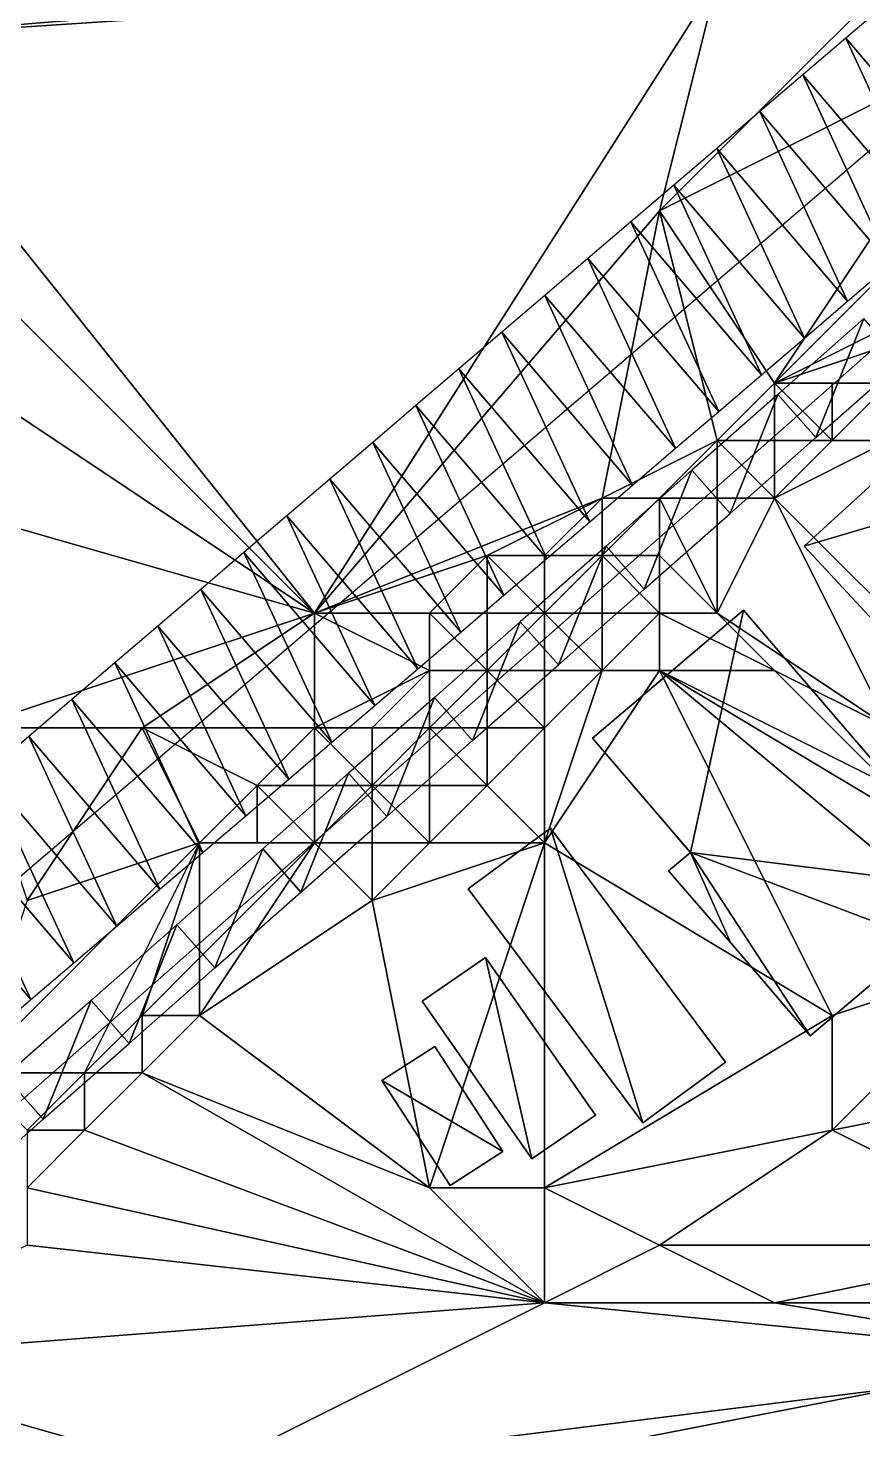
# Model space of a CAD drawing. Header units: metres. Extents: x -1103 to 901, y -902 to 905.
# Drawn here: x 104.03 to 133.08, y 457.61 to 506.36 of the extents above; entities that cross this region are included whole.
import ezdxf

# ---------------------------------------------------------------- set-up
doc = ezdxf.new("R2010")
doc.units = ezdxf.units.M
for name, color, linetype in [('OSM_BUILDING_FOOTPRINTS', 7, 'CONTINUOUS'), ('OSM_BUILDING_ROOFS', 1, 'CONTINUOUS'), ('OSM_BUILDING_WALLS', 8, 'CONTINUOUS'), ('OSM_ROAD_AXES', 2, 'CONTINUOUS'), ('OSM_ROAD_SURFACE', 9, 'CONTINUOUS'), ('OSM_TERRAIN', 3, 'CONTINUOUS'), ('OSM_WATER_SURFACE', 5, 'CONTINUOUS'), ('OSM_WATERWAYS', 5, 'CONTINUOUS')]:
    doc.layers.add(name, color=color, linetype=linetype)

msp = doc.modelspace()

# ---------------------------------------------------------------- linework, layer by layer
at = {"layer": 'OSM_BUILDING_FOOTPRINTS'}
for points in [[(141.798, 498.163, 10.789), (146.64, 492.943, 10.789), (135.874, 483.101, 10.789), (131.032, 488.332, 10.789), (141.798, 498.163, 10.789)], [(126.887, 477.881, 9.116), (126.754, 478.036, 9.116), (126.367, 478.489, 9.116), (123.67, 481.641, 9.116), (128.921, 486.098, 9.116), (137.255, 476.388, 9.116), (135.177, 474.619, 9.116), (131.242, 471.29, 9.116), (128.467, 474.53, 9.116), (126.312, 477.029, 9.116), (127.075, 477.671, 9.116), (126.887, 477.881, 9.116)], [(119.337, 476.399, 8.413), (122.211, 478.511, 8.413), (128.291, 470.372, 8.413), (125.417, 468.26, 8.413), (119.337, 476.399, 8.413)], [(117.745, 472.495, 8.2), (119.945, 474.01, 8.2), (123.77, 468.525, 8.2), (121.559, 467.01, 8.2), (117.745, 472.495, 8.2)], [(118.187, 470.914, 7.932), (120.553, 467.264, 7.932), (118.718, 466.081, 7.932), (116.341, 469.731, 7.932), (118.187, 470.914, 7.932)], [(151.581, 462.398, 5.819), (158.114, 429.266, 5.819), (124.223, 422.663, 5.819), (125.494, 416.227, 5.819), (103.762, 412.003, 5.819), (95.958, 451.572, 5.819), (151.581, 462.398, 5.819)]]:
    msp.add_polyline3d(points, close=True, dxfattribs=at)
at = {"layer": 'OSM_BUILDING_ROOFS'}
for points in [[(146.64, 492.943, 20.789), (141.798, 498.163, 20.789), (131.032, 488.332, 20.789)], [(146.64, 492.943, 20.789), (131.032, 488.332, 20.789), (135.874, 483.101, 20.789)], [(127.075, 477.671, 14.316), (128.921, 486.098, 14.316), (123.67, 481.641, 14.316)], [(127.075, 477.671, 14.316), (137.255, 476.388, 14.316), (128.921, 486.098, 14.316)], [(127.075, 477.671, 14.316), (123.67, 481.641, 14.316), (126.367, 478.489, 14.316)], [(122.211, 478.511, 18.413), (119.337, 476.399, 18.413), (125.417, 468.26, 18.413)], [(122.211, 478.511, 18.413), (125.417, 468.26, 18.413), (128.291, 470.372, 18.413)], [(127.075, 477.671, 14.316), (126.367, 478.489, 14.316), (126.754, 478.036, 14.316)], [(126.754, 478.036, 14.316), (126.887, 477.881, 14.316), (127.075, 477.671, 14.316)], [(127.075, 477.671, 14.316), (126.312, 477.029, 14.316), (128.467, 474.53, 14.316)], [(127.075, 477.671, 14.316), (128.467, 474.53, 14.316), (131.242, 471.29, 14.316)], [(127.075, 477.671, 14.316), (131.242, 471.29, 14.316), (135.177, 474.619, 14.316)], [(127.075, 477.671, 14.316), (135.177, 474.619, 14.316), (137.255, 476.388, 14.316)], [(119.945, 474.01, 18.2), (117.745, 472.495, 18.2), (121.559, 467.01, 18.2)], [(119.945, 474.01, 18.2), (121.559, 467.01, 18.2), (123.77, 468.525, 18.2)], [(120.553, 467.264, 17.932), (118.187, 470.914, 17.932), (116.341, 469.731, 17.932)], [(120.553, 467.264, 17.932), (116.341, 469.731, 17.932), (118.718, 466.081, 17.932)], [(158.114, 429.266, 15.819), (151.581, 462.398, 15.819), (95.958, 451.572, 15.819)]]:
    msp.add_3dface(points, dxfattribs=at)
at = {"layer": 'OSM_BUILDING_WALLS'}
for points in [[(141.798, 498.163, 10.789), (131.032, 488.332, 10.789), (131.032, 488.332, 20.789)], [(141.798, 498.163, 10.789), (131.032, 488.332, 20.789), (141.798, 498.163, 20.789)], [(131.032, 488.332, 10.789), (135.874, 483.101, 10.789), (135.874, 483.101, 20.789)], [(131.032, 488.332, 10.789), (135.874, 483.101, 20.789), (131.032, 488.332, 20.789)], [(128.921, 486.098, 9.116), (123.67, 481.641, 9.116), (123.67, 481.641, 14.316)], [(128.921, 486.098, 9.116), (123.67, 481.641, 14.316), (128.921, 486.098, 14.316)], [(137.255, 476.388, 9.116), (128.921, 486.098, 9.116), (128.921, 486.098, 14.316)], [(137.255, 476.388, 9.116), (128.921, 486.098, 14.316), (137.255, 476.388, 14.316)], [(123.67, 481.641, 9.116), (126.367, 478.489, 9.116), (126.367, 478.489, 14.316)], [(123.67, 481.641, 9.116), (126.367, 478.489, 14.316), (123.67, 481.641, 14.316)], [(122.211, 478.511, 8.413), (119.337, 476.399, 8.413), (119.337, 476.399, 18.413)], [(122.211, 478.511, 8.413), (119.337, 476.399, 18.413), (122.211, 478.511, 18.413)], [(128.291, 470.372, 8.413), (122.211, 478.511, 8.413), (122.211, 478.511, 18.413)], [(128.291, 470.372, 8.413), (122.211, 478.511, 18.413), (128.291, 470.372, 18.413)], [(126.367, 478.489, 9.116), (126.754, 478.036, 9.116), (126.754, 478.036, 14.316)], [(126.367, 478.489, 9.116), (126.754, 478.036, 14.316), (126.367, 478.489, 14.316)], [(126.754, 478.036, 9.116), (126.887, 477.881, 9.116), (126.887, 477.881, 14.316)], [(126.754, 478.036, 9.116), (126.887, 477.881, 14.316), (126.754, 478.036, 14.316)], [(126.887, 477.881, 9.116), (127.075, 477.671, 9.116), (127.075, 477.671, 14.316)], [(126.887, 477.881, 9.116), (127.075, 477.671, 14.316), (126.887, 477.881, 14.316)], [(127.075, 477.671, 9.116), (126.312, 477.029, 9.116), (126.312, 477.029, 14.316)], [(127.075, 477.671, 9.116), (126.312, 477.029, 14.316), (127.075, 477.671, 14.316)], [(126.312, 477.029, 9.116), (128.467, 474.53, 9.116), (128.467, 474.53, 14.316)], [(126.312, 477.029, 9.116), (128.467, 474.53, 14.316), (126.312, 477.029, 14.316)], [(119.337, 476.399, 8.413), (125.417, 468.26, 8.413), (125.417, 468.26, 18.413)], [(119.337, 476.399, 8.413), (125.417, 468.26, 18.413), (119.337, 476.399, 18.413)], [(128.467, 474.53, 9.116), (131.242, 471.29, 9.116), (131.242, 471.29, 14.316)], [(128.467, 474.53, 9.116), (131.242, 471.29, 14.316), (128.467, 474.53, 14.316)], [(131.242, 471.29, 9.116), (135.177, 474.619, 9.116), (135.177, 474.619, 14.316)], [(131.242, 471.29, 9.116), (135.177, 474.619, 14.316), (131.242, 471.29, 14.316)], [(119.945, 474.01, 8.2), (117.745, 472.495, 8.2), (117.745, 472.495, 18.2)], [(119.945, 474.01, 8.2), (117.745, 472.495, 18.2), (119.945, 474.01, 18.2)], [(123.77, 468.525, 8.2), (119.945, 474.01, 8.2), (119.945, 474.01, 18.2)], [(123.77, 468.525, 8.2), (119.945, 474.01, 18.2), (123.77, 468.525, 18.2)], [(117.745, 472.495, 8.2), (121.559, 467.01, 8.2), (121.559, 467.01, 18.2)], [(117.745, 472.495, 8.2), (121.559, 467.01, 18.2), (117.745, 472.495, 18.2)], [(118.187, 470.914, 7.932), (116.341, 469.731, 7.932), (116.341, 469.731, 17.932)], [(118.187, 470.914, 7.932), (116.341, 469.731, 17.932), (118.187, 470.914, 17.932)], [(120.553, 467.264, 7.932), (118.187, 470.914, 7.932), (118.187, 470.914, 17.932)], [(120.553, 467.264, 7.932), (118.187, 470.914, 17.932), (120.553, 467.264, 17.932)], [(125.417, 468.26, 8.413), (128.291, 470.372, 8.413), (128.291, 470.372, 18.413)], [(125.417, 468.26, 8.413), (128.291, 470.372, 18.413), (125.417, 468.26, 18.413)], [(116.341, 469.731, 7.932), (118.718, 466.081, 7.932), (118.718, 466.081, 17.932)], [(116.341, 469.731, 7.932), (118.718, 466.081, 17.932), (116.341, 469.731, 17.932)], [(121.559, 467.01, 8.2), (123.77, 468.525, 8.2), (123.77, 468.525, 18.2)], [(121.559, 467.01, 8.2), (123.77, 468.525, 18.2), (121.559, 467.01, 18.2)], [(118.718, 466.081, 7.932), (120.553, 467.264, 7.932), (120.553, 467.264, 17.932)], [(118.718, 466.081, 7.932), (120.553, 467.264, 17.932), (118.718, 466.081, 17.932)], [(151.581, 462.398, 5.819), (95.958, 451.572, 5.819), (95.958, 451.572, 15.819)], [(151.581, 462.398, 5.819), (95.958, 451.572, 15.819), (151.581, 462.398, 15.819)]]:
    msp.add_3dface(points, dxfattribs=at)
at = {"layer": 'OSM_ROAD_AXES'}
msp.add_polyline3d([(-77.255, 318.222, 13.765), (-17.587, 370.653, 14.891), (41.507, 423.969, 9.215), (64.886, 443.101, 7.999), (86.894, 462.421, 8.395), (179.625, 541.713, 13.917)], dxfattribs=at)
at = {"layer": 'OSM_ROAD_SURFACE'}
for points in [[(137.03, 500.686, 14.133), (133.976, 507.285, 14.426), (132.48, 506.006, 14.258)], [(135.534, 499.407, 14.009), (132.48, 506.006, 14.258), (130.985, 504.727, 14.089)], [(135.534, 499.407, 14.009), (137.03, 500.686, 14.133), (132.48, 506.006, 14.258)], [(134.038, 498.128, 13.856), (130.985, 504.727, 14.089), (129.489, 503.448, 13.92)], [(134.038, 498.128, 13.856), (135.534, 499.407, 14.009), (130.985, 504.727, 14.089)], [(132.543, 496.849, 13.661), (129.489, 503.448, 13.92), (127.993, 502.169, 13.76)], [(132.543, 496.849, 13.661), (134.038, 498.128, 13.856), (129.489, 503.448, 13.92)], [(131.047, 495.57, 13.466), (127.993, 502.169, 13.76), (126.498, 500.89, 13.603)], [(131.047, 495.57, 13.466), (132.543, 496.849, 13.661), (127.993, 502.169, 13.76)], [(129.551, 494.291, 13.312), (126.498, 500.89, 13.603), (125.002, 499.611, 13.472)], [(129.551, 494.291, 13.312), (131.047, 495.57, 13.466), (126.498, 500.89, 13.603)], [(128.056, 493.012, 13.089), (125.002, 499.611, 13.472), (123.507, 498.333, 13.349)], [(128.056, 493.012, 13.089), (129.551, 494.291, 13.312), (125.002, 499.611, 13.472)], [(126.56, 491.733, 13.005), (123.507, 498.333, 13.349), (122.011, 497.054, 13.226)], [(126.56, 491.733, 13.005), (128.056, 493.012, 13.089), (123.507, 498.333, 13.349)], [(125.064, 490.454, 12.929), (122.011, 497.054, 13.226), (120.515, 495.775, 13.104)], [(125.064, 490.454, 12.929), (126.56, 491.733, 13.005), (122.011, 497.054, 13.226)], [(123.569, 489.176, 12.786), (120.515, 495.775, 13.104), (119.02, 494.496, 12.96)], [(123.569, 489.176, 12.786), (125.064, 490.454, 12.929), (120.515, 495.775, 13.104)], [(122.073, 487.897, 12.734), (119.02, 494.496, 12.96), (117.524, 493.217, 12.802)], [(122.073, 487.897, 12.734), (123.569, 489.176, 12.786), (119.02, 494.496, 12.96)], [(120.577, 486.618, 12.372), (117.524, 493.217, 12.802), (116.028, 491.938, 12.643)], [(120.577, 486.618, 12.372), (122.073, 487.897, 12.734), (117.524, 493.217, 12.802)], [(119.082, 485.339, 12.135), (116.028, 491.938, 12.643), (114.533, 490.659, 12.484)], [(119.082, 485.339, 12.135), (120.577, 486.618, 12.372), (116.028, 491.938, 12.643)], [(117.586, 484.06, 12.229), (114.533, 490.659, 12.484), (113.037, 489.38, 12.325)], [(117.586, 484.06, 12.229), (119.082, 485.339, 12.135), (114.533, 490.659, 12.484)], [(116.09, 482.781, 11.971), (113.037, 489.38, 12.325), (111.541, 488.101, 12.168)], [(116.09, 482.781, 11.971), (117.586, 484.06, 12.229), (113.037, 489.38, 12.325)], [(114.595, 481.502, 11.467), (111.541, 488.101, 12.168), (110.046, 486.822, 11.938)], [(114.595, 481.502, 11.467), (116.09, 482.781, 11.971), (111.541, 488.101, 12.168)], [(113.099, 480.223, 11.473), (110.046, 486.822, 11.938), (108.55, 485.543, 11.684)], [(113.099, 480.223, 11.473), (114.595, 481.502, 11.467), (110.046, 486.822, 11.938)], [(111.604, 478.944, 11.222), (108.55, 485.543, 11.684), (107.054, 484.264, 11.43)], [(111.604, 478.944, 11.222), (113.099, 480.223, 11.473), (108.55, 485.543, 11.684)], [(110.108, 477.665, 10.993), (107.054, 484.264, 11.43), (105.559, 482.986, 11.157)], [(110.108, 477.665, 10.993), (111.604, 478.944, 11.222), (107.054, 484.264, 11.43)], [(108.612, 476.386, 10.773), (105.559, 482.986, 11.157), (104.063, 481.707, 10.866)], [(108.612, 476.386, 10.773), (110.108, 477.665, 10.993), (105.559, 482.986, 11.157)], [(107.117, 475.108, 10.567), (104.063, 481.707, 10.866), (102.567, 480.428, 10.692)], [(107.117, 475.108, 10.567), (108.612, 476.386, 10.773), (104.063, 481.707, 10.866)], [(105.621, 473.829, 10.274), (102.567, 480.428, 10.692), (101.072, 479.149, 10.347)], [(105.621, 473.829, 10.274), (107.117, 475.108, 10.567), (102.567, 480.428, 10.692)], [(104.125, 472.55, 9.976), (101.072, 479.149, 10.347), (99.576, 477.87, 9.998)], [(104.125, 472.55, 9.976), (105.621, 473.829, 10.274), (101.072, 479.149, 10.347)], [(102.63, 471.271, 9.678), (104.125, 472.55, 9.976), (99.576, 477.87, 9.998)]]:
    msp.add_3dface(points, dxfattribs=at)
at = {"layer": 'OSM_TERRAIN'}
for points in [[(126, 500, 13.43), (138, 506, 14.359), (138, 512, 14.958)], [(126, 500, 13.43), (138, 512, 14.958), (128, 508, 14.597)], [(98, 506, 14.392), (122, 510, 15.626), (104, 510, 15.233)], [(98, 506, 14.392), (122, 508, 14.996), (122, 510, 15.626)], [(114, 486, 11.848), (128, 508, 14.597), (98, 506, 14.392)], [(128, 508, 14.597), (122, 508, 14.996), (98, 506, 14.392)], [(114, 486, 11.848), (126, 500, 13.43), (128, 508, 14.597)], [(114, 486, 11.848), (98, 506, 14.392), (102, 498, 13.438)], [(126, 500, 13.43), (130, 494, 13.274), (138, 506, 14.359)], [(130, 494, 13.274), (138, 502, 14.327), (138, 506, 14.359)], [(138, 498, 12.973), (138, 502, 14.327), (130, 494, 13.274)], [(114, 486, 11.848), (124, 490, 12.885), (126, 500, 13.43)], [(124, 490, 12.885), (128, 492, 12.954), (126, 500, 13.43)], [(128, 492, 12.954), (130, 494, 13.274), (126, 500, 13.43)], [(102, 494, 12.811), (114, 486, 11.848), (102, 498, 13.438)], [(136, 496, 12.675), (138, 498, 12.973), (130, 494, 13.274)], [(134, 494, 12.589), (136, 496, 12.675), (130, 494, 13.274)], [(114, 486, 11.848), (102, 494, 12.811), (100, 490, 12.175)], [(128, 492, 12.954), (130, 492, 12.415), (130, 494, 13.274)], [(130, 492, 12.415), (132, 492, 12.564), (130, 494, 13.274)], [(132, 492, 12.564), (132, 494, 12.738), (130, 494, 13.274)], [(132, 494, 12.738), (134, 494, 12.589), (130, 494, 13.274)], [(132, 492, 12.564), (134, 492, 13.304), (134, 494, 12.589)], [(132, 492, 12.564), (134, 494, 12.589), (132, 494, 12.738)], [(124, 490, 12.885), (126, 490, 12.601), (128, 492, 12.954)], [(126, 490, 12.601), (128, 490, 12.091), (128, 492, 12.954)], [(128, 490, 12.091), (130, 490, 12.6), (128, 492, 12.954)], [(130, 490, 12.6), (130, 492, 12.415), (128, 492, 12.954)], [(136, 484, 13.37), (134, 492, 13.304), (130, 490, 12.6)], [(130, 490, 12.6), (134, 492, 13.304), (132, 492, 12.564)], [(130, 490, 12.6), (132, 492, 12.564), (130, 492, 12.415)], [(102, 482, 10.87), (114, 486, 11.848), (100, 490, 12.175)], [(120, 488, 12.431), (124, 490, 12.885), (114, 486, 11.848)], [(120, 488, 12.431), (122, 488, 12.742), (124, 490, 12.885)], [(122, 488, 12.742), (124, 488, 12.286), (124, 490, 12.885)], [(124, 488, 12.286), (126, 488, 11.758), (126, 490, 12.601)], [(124, 488, 12.286), (126, 490, 12.601), (124, 490, 12.885)], [(126, 488, 11.758), (128, 486, 11.49), (126, 490, 12.601)], [(128, 486, 11.49), (128, 490, 12.091), (126, 490, 12.601)], [(134, 482, 11.738), (130, 490, 12.6), (128, 486, 11.49)], [(128, 486, 11.49), (130, 490, 12.6), (128, 490, 12.091)], [(134, 482, 11.738), (136, 484, 13.37), (130, 490, 12.6)], [(118, 486, 12.255), (120, 488, 12.431), (114, 486, 11.848)], [(118, 486, 12.255), (120, 486, 12.514), (120, 488, 12.431)], [(120, 486, 12.514), (122, 486, 11.937), (120, 488, 12.431)], [(122, 486, 11.937), (122, 488, 12.742), (120, 488, 12.431)], [(122, 486, 11.937), (124, 486, 11.41), (124, 488, 12.286)], [(122, 486, 11.937), (124, 488, 12.286), (122, 488, 12.742)], [(124, 486, 11.41), (126, 486, 11.765), (124, 488, 12.286)], [(126, 486, 11.765), (126, 488, 11.758), (124, 488, 12.286)], [(126, 486, 11.765), (128, 486, 11.49), (126, 488, 11.758)], [(108, 482, 10.836), (114, 486, 11.848), (102, 482, 10.87)], [(108, 482, 10.836), (114, 482, 11.616), (114, 486, 11.848)], [(114, 482, 11.616), (118, 484, 12.227), (114, 486, 11.848)], [(118, 484, 12.227), (118, 486, 12.255), (114, 486, 11.848)], [(118, 484, 12.227), (120, 484, 11.576), (118, 486, 12.255)], [(120, 484, 11.576), (120, 486, 12.514), (118, 486, 12.255)], [(120, 484, 11.576), (122, 484, 11.091), (122, 486, 11.937)], [(120, 484, 11.576), (122, 486, 11.937), (120, 486, 12.514)], [(122, 484, 11.091), (124, 484, 11.631), (122, 486, 11.937)], [(124, 484, 11.631), (124, 486, 11.41), (122, 486, 11.937)], [(124, 484, 11.631), (126, 484, 11.416), (126, 486, 11.765)], [(124, 484, 11.631), (126, 486, 11.765), (124, 486, 11.41)], [(126, 484, 11.416), (130, 484, 11.367), (126, 486, 11.765)], [(130, 484, 11.367), (128, 486, 11.49), (126, 486, 11.765)], [(130, 484, 11.367), (134, 482, 11.738), (128, 486, 11.49)], [(114, 482, 11.616), (116, 482, 11.868), (118, 484, 12.227)], [(116, 482, 11.868), (118, 482, 11.241), (118, 484, 12.227)], [(118, 482, 11.241), (120, 482, 10.732), (120, 484, 11.576)], [(118, 482, 11.241), (120, 484, 11.576), (118, 484, 12.227)], [(120, 482, 10.732), (122, 482, 11.452), (120, 484, 11.576)], [(122, 482, 11.452), (122, 484, 11.091), (120, 484, 11.576)], [(122, 478, 10.787), (132, 472, 11.367), (126, 484, 11.416)], [(122, 478, 10.787), (124, 484, 11.631), (122, 482, 11.452)], [(122, 478, 10.787), (126, 484, 11.416), (124, 484, 11.631)], [(122, 482, 11.452), (124, 484, 11.631), (122, 484, 11.091)], [(132, 472, 11.367), (138, 474, 11.333), (126, 484, 11.416)], [(138, 474, 11.333), (136, 478, 11.499), (126, 484, 11.416)], [(126, 484, 11.416), (136, 478, 11.499), (134, 480, 11.367)], [(126, 484, 11.416), (134, 480, 11.367), (130, 484, 11.367)], [(134, 480, 11.367), (134, 482, 11.738), (130, 484, 11.367)], [(104, 476, 10.003), (108, 482, 10.836), (102, 482, 10.87)], [(104, 476, 10.003), (110, 478, 11.107), (108, 482, 10.836)], [(110, 478, 11.107), (112, 480, 11.368), (108, 482, 10.836)], [(112, 480, 11.368), (114, 482, 11.616), (108, 482, 10.836)], [(112, 480, 11.368), (114, 480, 11.429), (114, 482, 11.616)], [(114, 480, 11.429), (116, 480, 10.769), (114, 482, 11.616)], [(116, 480, 10.769), (116, 482, 11.868), (114, 482, 11.616)], [(116, 480, 10.769), (118, 480, 10.61), (118, 482, 11.241)], [(116, 480, 10.769), (118, 482, 11.241), (116, 482, 11.868)], [(118, 480, 10.61), (120, 480, 11.233), (118, 482, 11.241)], [(120, 480, 11.233), (120, 482, 10.732), (118, 482, 11.241)], [(120, 480, 11.233), (122, 478, 10.787), (122, 482, 11.452)], [(120, 480, 11.233), (122, 482, 11.452), (120, 482, 10.732)], [(110, 478, 11.107), (112, 478, 10.931), (112, 480, 11.368)], [(112, 478, 10.931), (114, 478, 10.32), (112, 480, 11.368)], [(114, 478, 10.32), (114, 480, 11.429), (112, 480, 11.368)], [(114, 478, 10.32), (116, 478, 10.467), (116, 480, 10.769)], [(114, 478, 10.32), (116, 480, 10.769), (114, 480, 11.429)], [(116, 478, 10.467), (118, 478, 10.991), (116, 480, 10.769)], [(118, 478, 10.991), (118, 480, 10.61), (116, 480, 10.769)], [(118, 478, 10.991), (122, 478, 10.787), (120, 480, 11.233)], [(118, 478, 10.991), (120, 480, 11.233), (118, 480, 10.61)], [(102, 470, 9.482), (106, 470, 8.482), (110, 478, 11.107)], [(102, 470, 9.482), (110, 478, 11.107), (104, 476, 10.003)], [(106, 470, 8.482), (108, 472, 8.883), (110, 478, 11.107)], [(108, 472, 8.883), (110, 474, 9.397), (110, 478, 11.107)], [(110, 474, 9.397), (110, 472, 9.816), (114, 478, 10.32)], [(110, 474, 9.397), (114, 478, 10.32), (110, 478, 11.107)], [(110, 472, 9.816), (116, 476, 10.795), (114, 478, 10.32)], [(114, 478, 10.32), (112, 478, 10.931), (110, 478, 11.107)], [(116, 476, 10.795), (116, 478, 10.467), (114, 478, 10.32)], [(118, 466, 9.849), (122, 478, 10.787), (116, 476, 10.795)], [(116, 476, 10.795), (122, 478, 10.787), (118, 478, 10.991)], [(116, 476, 10.795), (118, 478, 10.991), (116, 478, 10.467)], [(118, 466, 9.849), (122, 466, 10.138), (122, 478, 10.787)], [(122, 466, 10.138), (132, 472, 11.367), (122, 478, 10.787)], [(110, 472, 9.816), (118, 466, 9.849), (116, 476, 10.795)], [(108, 472, 8.883), (110, 472, 9.816), (110, 474, 9.397)], [(132, 468, 10.449), (138, 474, 11.333), (132, 472, 11.367)], [(132, 468, 10.449), (142, 470, 11.111), (138, 474, 11.333)], [(106, 470, 8.482), (108, 470, 9.49), (108, 472, 8.883)], [(108, 470, 9.49), (110, 472, 9.816), (108, 472, 8.883)], [(108, 470, 9.49), (118, 466, 9.849), (110, 472, 9.816)], [(122, 466, 10.138), (132, 468, 10.449), (132, 472, 11.367)], [(104, 468, 8.129), (106, 470, 8.482), (102, 470, 9.482)], [(104, 468, 8.129), (106, 468, 9.068), (106, 470, 8.482)], [(122, 462, 9.092), (108, 470, 9.49), (106, 468, 9.068)], [(106, 468, 9.068), (108, 470, 9.49), (106, 470, 8.482)], [(122, 462, 9.092), (118, 466, 9.849), (108, 470, 9.49)], [(140, 464, 10.142), (142, 470, 11.111), (132, 468, 10.449)], [(122, 462, 9.092), (106, 468, 9.068), (104, 466, 8.677)], [(104, 466, 8.677), (106, 468, 9.068), (104, 468, 8.129)], [(126, 464, 9.529), (132, 468, 10.449), (122, 466, 10.138)], [(126, 464, 9.529), (140, 464, 10.142), (132, 468, 10.449)], [(104, 464, 8.393), (122, 462, 9.092), (104, 466, 8.677)], [(122, 462, 9.092), (122, 466, 10.138), (118, 466, 9.849)], [(122, 462, 9.092), (126, 464, 9.529), (122, 466, 10.138)], [(96, 460, 7.441), (122, 462, 9.092), (104, 464, 8.393)], [(122, 462, 9.092), (130, 462, 9.413), (126, 464, 9.529)], [(130, 462, 9.413), (140, 464, 10.142), (126, 464, 9.529)], [(130, 462, 9.413), (140, 462, 8.942), (140, 464, 10.142)], [(110, 456, 7.942), (122, 462, 9.092), (96, 460, 7.441)], [(110, 456, 7.942), (142, 460, 8.024), (122, 462, 9.092)], [(122, 462, 9.092), (142, 460, 8.024), (130, 462, 9.413)], [(142, 460, 8.024), (140, 462, 8.942), (130, 462, 9.413)], [(94, 454, 7.292), (110, 456, 7.942), (96, 460, 7.441)], [(158, 430, 8.035), (142, 460, 8.024), (110, 456, 7.942)]]:
    msp.add_3dface(points, dxfattribs=at)
at = {"layer": 'OSM_WATER_SURFACE'}
for points in [[(133.108, 496.243, 13.44), (130.114, 493.601, 13.162), (131.438, 492.102, 12.864)], [(133.108, 496.243, 13.44), (131.438, 492.102, 12.864), (134.417, 494.731, 13.199)], [(130.114, 493.601, 13.162), (127.128, 490.966, 12.78), (128.452, 489.466, 12.537)], [(130.114, 493.601, 13.162), (128.452, 489.466, 12.537), (131.438, 492.102, 12.864)], [(127.128, 490.966, 12.78), (124.142, 488.33, 12.415), (125.465, 486.831, 12.205)], [(127.128, 490.966, 12.78), (125.465, 486.831, 12.205), (128.452, 489.466, 12.537)], [(124.142, 488.33, 12.415), (121.156, 485.695, 12.088), (122.479, 484.195, 11.848)], [(124.142, 488.33, 12.415), (122.479, 484.195, 11.848), (125.465, 486.831, 12.205)], [(121.156, 485.695, 12.088), (118.169, 483.06, 11.758), (119.493, 481.56, 11.461)], [(121.156, 485.695, 12.088), (119.493, 481.56, 11.461), (122.479, 484.195, 11.848)], [(118.169, 483.06, 11.758), (115.183, 480.424, 11.128), (116.507, 478.925, 11.032)], [(118.169, 483.06, 11.758), (116.507, 478.925, 11.032), (119.493, 481.56, 11.461)], [(115.183, 480.424, 11.128), (112.197, 477.789, 10.634), (113.52, 476.289, 10.561)], [(115.183, 480.424, 11.128), (113.52, 476.289, 10.561), (116.507, 478.925, 11.032)], [(112.197, 477.789, 10.634), (109.211, 475.153, 10.075), (110.534, 473.654, 10.053)], [(112.197, 477.789, 10.634), (110.534, 473.654, 10.053), (113.52, 476.289, 10.561)], [(109.211, 475.153, 10.075), (106.224, 472.518, 9.617), (107.548, 471.018, 9.518)], [(109.211, 475.153, 10.075), (107.548, 471.018, 9.518), (110.534, 473.654, 10.053)], [(106.224, 472.518, 9.617), (103.238, 469.882, 9.172), (104.562, 468.383, 9.006)], [(106.224, 472.518, 9.617), (104.562, 468.383, 9.006), (107.548, 471.018, 9.518)], [(103.238, 469.882, 9.172), (101.575, 465.747, 8.552), (104.562, 468.383, 9.006)]]:
    msp.add_3dface(points, dxfattribs=at)
at = {"layer": 'OSM_WATERWAYS'}
msp.add_polyline3d([(174.23, 529.858, 14.134), (133.762, 495.487, 12.985), (94.941, 461.226, 7.684), (56.021, 429.852, 8.308), (23.744, 403.587, 11.901), (-12.612, 370.896, 14.729), (-49.842, 336.724, 14.854), (-68.6, 317.835, 13.8), (-75.099, 313.81, 14.092), (-107.244, 287.711, 16.192), (-140.394, 265.593, 18.761), (-158.511, 247.987, 19.854), (-231.234, 184.054, 16.372), (-192.335, 140.559, 13.465), (-186.952, 136.833, 13.246), (-188.356, 116.451, 11.793)], dxfattribs=at)

doc.saveas('drawing.dxf')
